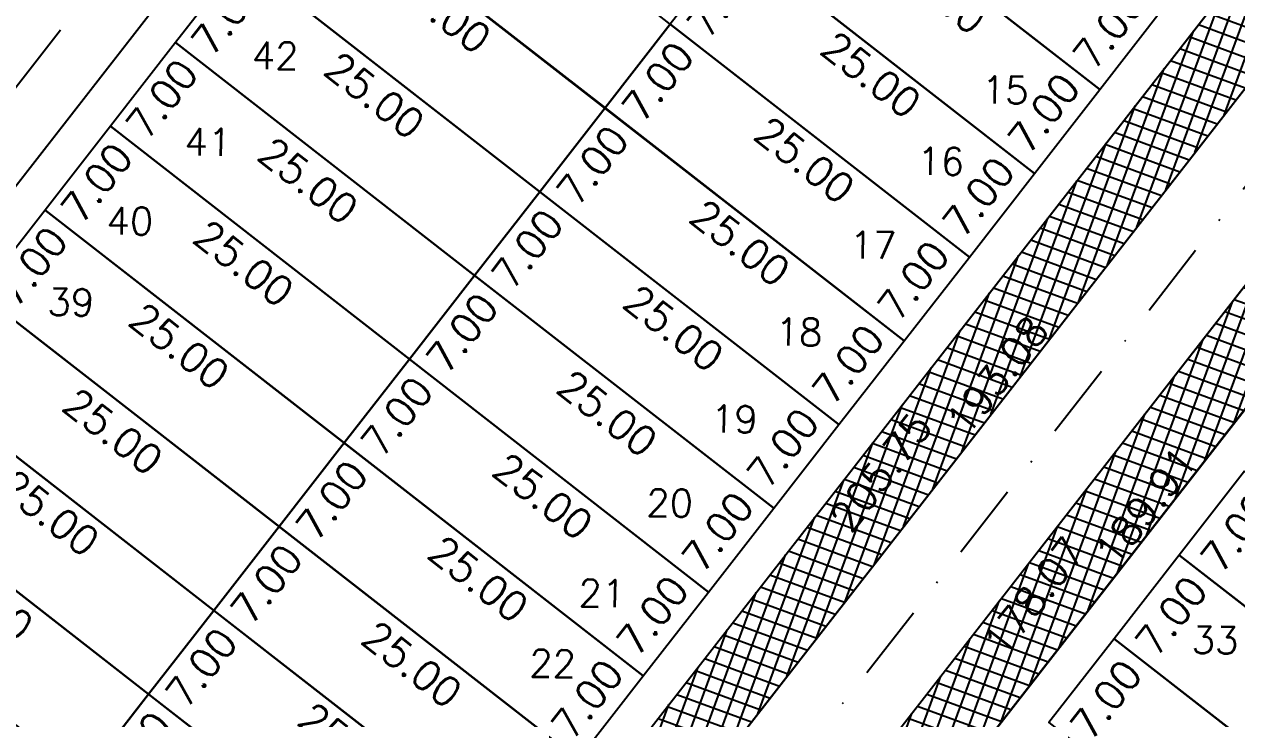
# Model space of a CAD drawing. Header units: millimetres. Extents: x -4430026 to 4783824, y 584 to 9593110.
# Drawn here: x 2159.2 to 2239.1, y 808.9 to 854.7 of the extents above; entities that cross this region are included whole.
import ezdxf
from ezdxf.enums import TextEntityAlignment as Align

# ---------------------------------------------------------------- set-up
doc = ezdxf.new("R2010")
doc.units = ezdxf.units.MM
doc.linetypes.add('CONTINUO', pattern=[0])
doc.linetypes.add('DASHDOT', pattern=[1, 0.5, -0.25, 0, -0.25])
for name, color, linetype in [('Bra-Rua Calçadas', 1, 'Continuous'), ('Calçada', 1, 'Continuous'), ('Cota', 8, 'Continuous'), ('EIXO DAS VIAS', 252, 'DASHDOT'), ('Lotes', 2, 'Continuous'), ('Numero de lotes', 5, 'Continuous'), ('Área Verde Alameda etc.', 92, 'Continuous')]:
    doc.layers.add(name, color=color, linetype=linetype)
doc.styles.add('arcad1', font='romans.shx')
doc.styles.add('ROMANS', font='romans.shx')
doc.dimstyles.new('BOLA100', dxfattribs={"dimscale": 0, "dimtxt": 1.9, "dimasz": 0.18, "dimexe": 0.18, "dimexo": 0.063, "dimgap": 0, "dimtad": 1, "dimzin": 4, "dimdsep": 46, "dimtxsty": 'ROMANS', "dimcen": 0.09, "dimse1": 1, "dimse2": 1, "dimsd1": 1, "dimsd2": 1, "dimclrt": 256, "dimaunit": 1, "dimadec": 4, "dimazin": 0, "dimtfac": 1.2, "dimtix": 1, "dimtmove": 2, "dimatfit": 3, "dimfxl": 1, "dimtvp": 2, "dimtolj": 1, "dimtzin": 4, "dimarcsym": 0})
pattern_1 = [(69.82082076, (-350710.31295, -9590084.73025), (-0.894034063135, 0.32857167248), []), (159.82082076, (-350710.31295, -9590084.73025), (-0.32857167248, -0.894034063135), [])]

# ---------------------------------------------------------------- blocks, each defined once
blk = doc.blocks.new('*D1791')
at = {"layer": 'DEFPOINTS', "color": 0}
for p in [(2160.556, 842.479), (2162.554, 840.923), (2156.255, 836.956)]:
    blk.add_point(p, dxfattribs=at)
at = {"layer": 'Cota', "insert": (2159.654, 838.745), "char_height": 1.9, "attachment_point": 5, "rotation": 52.09358, "style": 'ROMANS'}
blk.add_mtext('\\A1;7.00', dxfattribs=at)
blk = doc.blocks.new('*D1792')
at = {"layer": 'DEFPOINTS', "color": 0}
for p in [(2164.856, 848.002), (2166.854, 846.446), (2160.556, 842.479)]:
    blk.add_point(p, dxfattribs=at)
at = {"layer": 'Cota', "insert": (2163.954, 844.268), "char_height": 1.9, "attachment_point": 5, "rotation": 52.09358, "style": 'ROMANS'}
blk.add_mtext('\\A1;7.00', dxfattribs=at)
blk = doc.blocks.new('*D1793')
at = {"layer": 'DEFPOINTS', "color": 0}
for p in [(2169.157, 853.525), (2171.155, 851.97), (2164.856, 848.002)]:
    blk.add_point(p, dxfattribs=at)
at = {"layer": 'Cota', "insert": (2168.255, 849.792), "char_height": 1.9, "attachment_point": 5, "rotation": 52.09358, "style": 'ROMANS'}
blk.add_mtext('\\A1;7.00', dxfattribs=at)
blk = doc.blocks.new('*D1794')
at = {"layer": 'DEFPOINTS', "color": 0}
for p in [(2173.458, 859.048), (2175.455, 857.493), (2169.157, 853.525)]:
    blk.add_point(p, dxfattribs=at)
at = {"layer": 'Cota', "insert": (2172.556, 855.315), "char_height": 1.9, "attachment_point": 5, "rotation": 52.09358, "style": 'ROMANS'}
blk.add_mtext('\\A1;7.00', dxfattribs=at)
blk = doc.blocks.new('*D2992')
at = {"layer": 'DEFPOINTS', "color": 0}
for p in [(2182.059, 870.095), (2180.476, 868.062), (2201.784, 854.735)]:
    blk.add_point(p, dxfattribs=at)
at = {"layer": 'Cota', "insert": (2190.923, 861.132), "char_height": 1.9, "attachment_point": 5, "rotation": 322.09358, "style": 'ROMANS'}
blk.add_mtext('\\A1;25.00', dxfattribs=at)
blk = doc.blocks.new('*D2993')
at = {"layer": 'DEFPOINTS', "color": 0}
for p in [(2177.758, 864.571), (2176.225, 862.602), (2197.484, 849.212)]:
    blk.add_point(p, dxfattribs=at)
at = {"layer": 'Cota', "insert": (2186.671, 855.672), "char_height": 1.9, "attachment_point": 5, "rotation": 322.09358, "style": 'ROMANS'}
blk.add_mtext('\\A1;25.00', dxfattribs=at)
blk = doc.blocks.new('*D2994')
at = {"layer": 'DEFPOINTS', "color": 0}
for p in [(2173.458, 859.048), (2171.841, 856.972), (2193.183, 843.689)]:
    blk.add_point(p, dxfattribs=at)
at = {"layer": 'Cota', "insert": (2182.287, 850.042), "char_height": 1.9, "attachment_point": 5, "rotation": 322.09358, "style": 'ROMANS'}
blk.add_mtext('\\A1;25.00', dxfattribs=at)
blk = doc.blocks.new('*D2995')
at = {"layer": 'DEFPOINTS', "color": 0}
for p in [(2169.157, 853.525), (2167.465, 851.353), (2188.882, 838.166)]:
    blk.add_point(p, dxfattribs=at)
at = {"layer": 'Cota', "insert": (2177.912, 844.423), "char_height": 1.9, "attachment_point": 5, "rotation": 322.09358, "style": 'ROMANS'}
blk.add_mtext('\\A1;25.00', dxfattribs=at)
blk = doc.blocks.new('*D2996')
at = {"layer": 'DEFPOINTS', "color": 0}
for p in [(2164.856, 848.002), (2163.214, 845.893), (2184.582, 832.643)]:
    blk.add_point(p, dxfattribs=at)
at = {"layer": 'Cota', "insert": (2173.66, 838.963), "char_height": 1.9, "attachment_point": 5, "rotation": 322.09358, "style": 'ROMANS'}
blk.add_mtext('\\A1;25.00', dxfattribs=at)
blk = doc.blocks.new('*D2997')
at = {"layer": 'DEFPOINTS', "color": 0}
for p in [(2160.556, 842.479), (2158.963, 840.433), (2180.281, 827.12)]:
    blk.add_point(p, dxfattribs=at)
at = {"layer": 'Cota', "insert": (2169.409, 833.503), "char_height": 1.9, "attachment_point": 5, "rotation": 322.09358, "style": 'ROMANS'}
blk.add_mtext('\\A1;25.00', dxfattribs=at)
blk = doc.blocks.new('*D2998')
at = {"layer": 'DEFPOINTS', "color": 0}
for p in [(2156.255, 836.956), (2154.579, 834.803), (2175.98, 821.597)]:
    blk.add_point(p, dxfattribs=at)
at = {"layer": 'Cota', "insert": (2165.025, 827.873), "char_height": 1.9, "attachment_point": 5, "rotation": 322.09358, "style": 'ROMANS'}
blk.add_mtext('\\A1;25.00', dxfattribs=at)
blk = doc.blocks.new('*D2999')
at = {"layer": 'DEFPOINTS', "color": 0}
for p in [(2151.954, 831.433), (2150.394, 829.428), (2171.68, 816.073)]:
    blk.add_point(p, dxfattribs=at)
at = {"layer": 'Cota', "insert": (2160.84, 822.498), "char_height": 1.9, "attachment_point": 5, "rotation": 322.09358, "style": 'ROMANS'}
blk.add_mtext('\\A1;25.00', dxfattribs=at)
blk = doc.blocks.new('*D3000')
at = {"layer": 'DEFPOINTS', "color": 0}
for p in [(2147.654, 825.91), (2146.04, 823.837), (2167.379, 810.55)]:
    blk.add_point(p, dxfattribs=at)
at = {"layer": 'Cota', "insert": (2156.486, 816.907), "char_height": 1.9, "attachment_point": 5, "rotation": 322.09358, "style": 'ROMANS'}
blk.add_mtext('\\A1;25.00', dxfattribs=at)
blk = doc.blocks.new('*D3001')
at = {"layer": 'DEFPOINTS', "color": 0}
for p in [(2143.353, 820.387), (2141.722, 818.292), (2163.079, 805.027)]:
    blk.add_point(p, dxfattribs=at)
at = {"layer": 'Cota', "insert": (2152.169, 811.362), "char_height": 1.9, "attachment_point": 5, "rotation": 322.09358, "style": 'ROMANS'}
blk.add_mtext('\\A1;25.00', dxfattribs=at)
blk = doc.blocks.new('*D6050')
at = {"layer": 'DEFPOINTS', "color": 0}
for p in [(2167.379, 810.55), (2187.105, 795.191), (2185.491, 793.119)]:
    blk.add_point(p, dxfattribs=at)
at = {"layer": 'Cota', "insert": (2176.212, 801.548), "char_height": 1.9, "attachment_point": 5, "rotation": 322.09358, "style": 'ROMANS'}
blk.add_mtext('\\A1;25.00', dxfattribs=at)
blk = doc.blocks.new('*D6051')
at = {"layer": 'DEFPOINTS', "color": 0}
for p in [(2171.68, 816.073), (2191.405, 800.714), (2189.845, 798.71)]:
    blk.add_point(p, dxfattribs=at)
at = {"layer": 'Cota', "insert": (2180.565, 807.139), "char_height": 1.9, "attachment_point": 5, "rotation": 322.09358, "style": 'ROMANS'}
blk.add_mtext('\\A1;25.00', dxfattribs=at)
blk = doc.blocks.new('*D6052')
at = {"layer": 'DEFPOINTS', "color": 0}
for p in [(2175.98, 821.597), (2195.706, 806.237), (2194.029, 804.084)]:
    blk.add_point(p, dxfattribs=at)
at = {"layer": 'Cota', "insert": (2184.75, 812.513), "char_height": 1.9, "attachment_point": 5, "rotation": 322.09358, "style": 'ROMANS'}
blk.add_mtext('\\A1;25.00', dxfattribs=at)
blk = doc.blocks.new('*D6053')
at = {"layer": 'DEFPOINTS', "color": 0}
for p in [(2180.281, 827.12), (2200.006, 811.76), (2198.414, 809.715)]:
    blk.add_point(p, dxfattribs=at)
at = {"layer": 'Cota', "insert": (2189.135, 818.144), "char_height": 1.9, "attachment_point": 5, "rotation": 322.09358, "style": 'ROMANS'}
blk.add_mtext('\\A1;25.00', dxfattribs=at)
blk = doc.blocks.new('*D6054')
at = {"layer": 'DEFPOINTS', "color": 0}
for p in [(2184.582, 832.643), (2204.307, 817.283), (2202.665, 815.174)]:
    blk.add_point(p, dxfattribs=at)
at = {"layer": 'Cota', "insert": (2193.386, 823.604), "char_height": 1.9, "attachment_point": 5, "rotation": 322.09358, "style": 'ROMANS'}
blk.add_mtext('\\A1;25.00', dxfattribs=at)
blk = doc.blocks.new('*D6055')
at = {"layer": 'DEFPOINTS', "color": 0}
for p in [(2188.882, 838.166), (2208.608, 822.807), (2206.916, 820.634)]:
    blk.add_point(p, dxfattribs=at)
at = {"layer": 'Cota', "insert": (2197.637, 829.063), "char_height": 1.9, "attachment_point": 5, "rotation": 322.09358, "style": 'ROMANS'}
blk.add_mtext('\\A1;25.00', dxfattribs=at)
blk = doc.blocks.new('*D6056')
at = {"layer": 'DEFPOINTS', "color": 0}
for p in [(2193.183, 843.689), (2212.908, 828.33), (2211.291, 826.253)]:
    blk.add_point(p, dxfattribs=at)
at = {"layer": 'Cota', "insert": (2202.012, 834.682), "char_height": 1.9, "attachment_point": 5, "rotation": 322.09358, "style": 'ROMANS'}
blk.add_mtext('\\A1;25.00', dxfattribs=at)
blk = doc.blocks.new('*D6057')
at = {"layer": 'DEFPOINTS', "color": 0}
for p in [(2197.484, 849.212), (2217.209, 833.853), (2215.676, 831.884)]:
    blk.add_point(p, dxfattribs=at)
at = {"layer": 'Cota', "insert": (2206.397, 840.313), "char_height": 1.9, "attachment_point": 5, "rotation": 322.09358, "style": 'ROMANS'}
blk.add_mtext('\\A1;25.00', dxfattribs=at)
blk = doc.blocks.new('*D6058')
at = {"layer": 'DEFPOINTS', "color": 0}
for p in [(2201.784, 854.735), (2221.51, 839.376), (2219.927, 837.343)]:
    blk.add_point(p, dxfattribs=at)
at = {"layer": 'Cota', "insert": (2210.648, 845.773), "char_height": 1.9, "attachment_point": 5, "rotation": 322.09358, "style": 'ROMANS'}
blk.add_mtext('\\A1;25.00', dxfattribs=at)
blk = doc.blocks.new('*D6059')
at = {"layer": 'DEFPOINTS', "color": 0}
for p in [(2206.085, 860.258), (2225.81, 844.899), (2224.311, 842.974)]:
    blk.add_point(p, dxfattribs=at)
at = {"layer": 'Cota', "insert": (2215.032, 851.403), "char_height": 1.9, "attachment_point": 5, "rotation": 322.09358, "style": 'ROMANS'}
blk.add_mtext('\\A1;25.00', dxfattribs=at)
blk = doc.blocks.new('*D6060')
at = {"layer": 'DEFPOINTS', "color": 0}
for p in [(2210.385, 865.781), (2230.111, 850.422), (2228.629, 848.519)]:
    blk.add_point(p, dxfattribs=at)
at = {"layer": 'Cota', "insert": (2219.35, 856.948), "char_height": 1.9, "attachment_point": 5, "rotation": 322.09358, "style": 'ROMANS'}
blk.add_mtext('\\A1;25.00', dxfattribs=at)
blk = doc.blocks.new('*D6061')
at = {"layer": 'DEFPOINTS', "color": 0}
for p in [(2214.686, 871.305), (2234.411, 855.945), (2232.88, 853.979)]:
    blk.add_point(p, dxfattribs=at)
at = {"layer": 'Cota', "insert": (2223.601, 862.408), "char_height": 1.9, "attachment_point": 5, "rotation": 322.09358, "style": 'ROMANS'}
blk.add_mtext('\\A1;25.00', dxfattribs=at)
blk = doc.blocks.new('*D6084')
at = {"layer": 'DEFPOINTS', "color": 0}
for p in [(2199.209, 812.381), (2200.006, 811.76), (2195.706, 806.237)]:
    blk.add_point(p, dxfattribs=at)
at = {"layer": 'Cota', "insert": (2196.31, 810.203), "char_height": 1.9, "attachment_point": 5, "rotation": 52.09358, "style": 'ROMANS'}
blk.add_mtext('\\A1;7.00', dxfattribs=at)
blk = doc.blocks.new('*D6085')
at = {"layer": 'DEFPOINTS', "color": 0}
for p in [(2203.51, 817.904), (2204.307, 817.283), (2200.006, 811.76)]:
    blk.add_point(p, dxfattribs=at)
at = {"layer": 'Cota', "insert": (2200.61, 815.726), "char_height": 1.9, "attachment_point": 5, "rotation": 52.09358, "style": 'ROMANS'}
blk.add_mtext('\\A1;7.00', dxfattribs=at)
blk = doc.blocks.new('*D6086')
at = {"layer": 'DEFPOINTS', "color": 0}
for p in [(2207.811, 823.427), (2208.608, 822.807), (2204.307, 817.283)]:
    blk.add_point(p, dxfattribs=at)
at = {"layer": 'Cota', "insert": (2204.911, 821.249), "char_height": 1.9, "attachment_point": 5, "rotation": 52.09358, "style": 'ROMANS'}
blk.add_mtext('\\A1;7.00', dxfattribs=at)
blk = doc.blocks.new('*D6087')
at = {"layer": 'DEFPOINTS', "color": 0}
for p in [(2212.111, 828.95), (2212.908, 828.33), (2208.608, 822.807)]:
    blk.add_point(p, dxfattribs=at)
at = {"layer": 'Cota', "insert": (2209.211, 826.772), "char_height": 1.9, "attachment_point": 5, "rotation": 52.09358, "style": 'ROMANS'}
blk.add_mtext('\\A1;7.00', dxfattribs=at)
blk = doc.blocks.new('*D6088')
at = {"layer": 'DEFPOINTS', "color": 0}
for p in [(2216.412, 834.473), (2217.209, 833.853), (2212.908, 828.33)]:
    blk.add_point(p, dxfattribs=at)
at = {"layer": 'Cota', "insert": (2213.512, 832.295), "char_height": 1.9, "attachment_point": 5, "rotation": 52.09358, "style": 'ROMANS'}
blk.add_mtext('\\A1;7.00', dxfattribs=at)
blk = doc.blocks.new('*D6089')
at = {"layer": 'DEFPOINTS', "color": 0}
for p in [(2220.713, 839.996), (2221.51, 839.376), (2217.209, 833.853)]:
    blk.add_point(p, dxfattribs=at)
at = {"layer": 'Cota', "insert": (2217.813, 837.819), "char_height": 1.9, "attachment_point": 5, "rotation": 52.09358, "style": 'ROMANS'}
blk.add_mtext('\\A1;7.00', dxfattribs=at)
blk = doc.blocks.new('*D6090')
at = {"layer": 'DEFPOINTS', "color": 0}
for p in [(2225.013, 845.52), (2225.81, 844.899), (2221.51, 839.376)]:
    blk.add_point(p, dxfattribs=at)
at = {"layer": 'Cota', "insert": (2222.113, 843.342), "char_height": 1.9, "attachment_point": 5, "rotation": 52.09358, "style": 'ROMANS'}
blk.add_mtext('\\A1;7.00', dxfattribs=at)
blk = doc.blocks.new('*D6091')
at = {"layer": 'DEFPOINTS', "color": 0}
for p in [(2229.314, 851.043), (2230.111, 850.422), (2225.81, 844.899)]:
    blk.add_point(p, dxfattribs=at)
at = {"layer": 'Cota', "insert": (2226.414, 848.865), "char_height": 1.9, "attachment_point": 5, "rotation": 52.09358, "style": 'ROMANS'}
blk.add_mtext('\\A1;7.00', dxfattribs=at)
blk = doc.blocks.new('*D6092')
at = {"layer": 'DEFPOINTS', "color": 0}
for p in [(2233.614, 856.566), (2234.411, 855.945), (2230.111, 850.422)]:
    blk.add_point(p, dxfattribs=at)
at = {"layer": 'Cota', "insert": (2230.714, 854.388), "char_height": 1.9, "attachment_point": 5, "rotation": 52.09358, "style": 'ROMANS'}
blk.add_mtext('\\A1;7.00', dxfattribs=at)
blk = doc.blocks.new('*D6216')
at = {"layer": 'DEFPOINTS', "color": 0}
for p in [(2231.056, 814.199), (2233.425, 812.354), (2226.755, 808.676)]:
    blk.add_point(p, dxfattribs=at)
at = {"layer": 'Cota', "insert": (2230.525, 810.176), "char_height": 1.9, "attachment_point": 5, "rotation": 52.09358, "style": 'ROMANS'}
blk.add_mtext('\\A1;7.00', dxfattribs=at)
blk = doc.blocks.new('*D6217')
at = {"layer": 'DEFPOINTS', "color": 0}
for p in [(2235.356, 819.722), (2237.726, 817.877), (2231.056, 814.199)]:
    blk.add_point(p, dxfattribs=at)
at = {"layer": 'Cota', "insert": (2234.826, 815.699), "char_height": 1.9, "attachment_point": 5, "rotation": 52.09358, "style": 'ROMANS'}
blk.add_mtext('\\A1;7.00', dxfattribs=at)
blk = doc.blocks.new('*D6218')
at = {"layer": 'DEFPOINTS', "color": 0}
for p in [(2239.657, 825.245), (2242.026, 823.4), (2235.356, 819.722)]:
    blk.add_point(p, dxfattribs=at)
at = {"layer": 'Cota', "insert": (2239.126, 821.222), "char_height": 1.9, "attachment_point": 5, "rotation": 52.09358, "style": 'ROMANS'}
blk.add_mtext('\\A1;7.00', dxfattribs=at)
blk = doc.blocks.new('*D6249')
at = {"layer": 'DEFPOINTS', "color": 0}
for p in [(2235.356, 819.722), (2255.082, 804.363), (2253.38, 802.177)]:
    blk.add_point(p, dxfattribs=at)
at = {"layer": 'Cota', "insert": (2244.101, 810.606), "char_height": 1.9, "attachment_point": 5, "rotation": 322.09358, "style": 'ROMANS'}
blk.add_mtext('\\A1;25.00', dxfattribs=at)
blk = doc.blocks.new('*D6250')
at = {"layer": 'DEFPOINTS', "color": 0}
for p in [(2231.056, 814.199), (2250.781, 798.84), (2249.1, 796.681)]:
    blk.add_point(p, dxfattribs=at)
at = {"layer": 'Cota', "insert": (2239.821, 805.11), "char_height": 1.9, "attachment_point": 5, "rotation": 322.09358, "style": 'ROMANS'}
blk.add_mtext('\\A1;25.00', dxfattribs=at)
blk = doc.blocks.new('*D7255')
at = {"layer": 'DEFPOINTS', "color": 0}
for p in [(2167.379, 810.55, 51.854), (2169.453, 808.935), (2163.079, 805.027, 51.854)]:
    blk.add_point(p, dxfattribs=at)
at = {"layer": 'Cota', "insert": (2166.553, 806.758), "char_height": 1.9, "attachment_point": 5, "rotation": 52.09358, "style": 'ROMANS'}
blk.add_mtext('\\A1;7.00', dxfattribs=at)
blk = doc.blocks.new('*D7256')
at = {"layer": 'DEFPOINTS', "color": 0}
for p in [(2171.68, 816.073, 51.854), (2173.754, 814.459), (2167.379, 810.55, 51.854)]:
    blk.add_point(p, dxfattribs=at)
at = {"layer": 'Cota', "insert": (2170.854, 812.281), "char_height": 1.9, "attachment_point": 5, "rotation": 52.09358, "style": 'ROMANS'}
blk.add_mtext('\\A1;7.00', dxfattribs=at)
blk = doc.blocks.new('*D7257')
at = {"layer": 'DEFPOINTS', "color": 0}
for p in [(2175.98, 821.597, 51.854), (2178.054, 819.982), (2171.68, 816.073, 51.854)]:
    blk.add_point(p, dxfattribs=at)
at = {"layer": 'Cota', "insert": (2175.155, 817.804), "char_height": 1.9, "attachment_point": 5, "rotation": 52.09358, "style": 'ROMANS'}
blk.add_mtext('\\A1;7.00', dxfattribs=at)
blk = doc.blocks.new('*D7258')
at = {"layer": 'DEFPOINTS', "color": 0}
for p in [(2180.281, 827.12, 51.854), (2182.355, 825.505), (2175.98, 821.597, 51.854)]:
    blk.add_point(p, dxfattribs=at)
at = {"layer": 'Cota', "insert": (2179.455, 823.327), "char_height": 1.9, "attachment_point": 5, "rotation": 52.09358, "style": 'ROMANS'}
blk.add_mtext('\\A1;7.00', dxfattribs=at)
blk = doc.blocks.new('*D7259')
at = {"layer": 'DEFPOINTS', "color": 0}
for p in [(2184.582, 832.643, 51.854), (2186.656, 831.028), (2180.281, 827.12, 51.854)]:
    blk.add_point(p, dxfattribs=at)
at = {"layer": 'Cota', "insert": (2183.756, 828.85), "char_height": 1.9, "attachment_point": 5, "rotation": 52.09358, "style": 'ROMANS'}
blk.add_mtext('\\A1;7.00', dxfattribs=at)
blk = doc.blocks.new('*D7260')
at = {"layer": 'DEFPOINTS', "color": 0}
for p in [(2188.882, 838.166, 51.854), (2190.956, 836.551), (2184.582, 832.643, 51.854)]:
    blk.add_point(p, dxfattribs=at)
at = {"layer": 'Cota', "insert": (2188.056, 834.373), "char_height": 1.9, "attachment_point": 5, "rotation": 52.09358, "style": 'ROMANS'}
blk.add_mtext('\\A1;7.00', dxfattribs=at)
blk = doc.blocks.new('*D7261')
at = {"layer": 'DEFPOINTS', "color": 0}
for p in [(2193.183, 843.689, 51.854), (2195.257, 842.074), (2188.882, 838.166, 51.854)]:
    blk.add_point(p, dxfattribs=at)
at = {"layer": 'Cota', "insert": (2192.357, 839.896), "char_height": 1.9, "attachment_point": 5, "rotation": 52.09358, "style": 'ROMANS'}
blk.add_mtext('\\A1;7.00', dxfattribs=at)
blk = doc.blocks.new('*D7262')
at = {"layer": 'DEFPOINTS', "color": 0}
for p in [(2197.484, 849.212, 51.854), (2199.558, 847.597), (2193.183, 843.689, 51.854)]:
    blk.add_point(p, dxfattribs=at)
at = {"layer": 'Cota', "insert": (2196.658, 845.419), "char_height": 1.9, "attachment_point": 5, "rotation": 52.09358, "style": 'ROMANS'}
blk.add_mtext('\\A1;7.00', dxfattribs=at)
blk = doc.blocks.new('*D7263')
at = {"layer": 'DEFPOINTS', "color": 0}
for p in [(2201.784, 854.735, 51.854), (2203.858, 853.12), (2197.484, 849.212, 51.854)]:
    blk.add_point(p, dxfattribs=at)
at = {"layer": 'Cota', "insert": (2200.958, 850.942), "char_height": 1.9, "attachment_point": 5, "rotation": 52.09358, "style": 'ROMANS'}
blk.add_mtext('\\A1;7.00', dxfattribs=at)
blk = doc.blocks.new('*D7264')
at = {"layer": 'DEFPOINTS', "color": 0}
for p in [(2206.085, 860.258, 51.854), (2208.159, 858.643), (2201.784, 854.735, 51.854)]:
    blk.add_point(p, dxfattribs=at)
at = {"layer": 'Cota', "insert": (2205.259, 856.465), "char_height": 1.9, "attachment_point": 5, "rotation": 52.09358, "style": 'ROMANS'}
blk.add_mtext('\\A1;7.00', dxfattribs=at)
blk = doc.blocks.new('*D7534')
at = {"layer": 'DEFPOINTS', "color": 0}
for p in [(2283.332, 914.703), (2285.097, 913.328), (2156.927, 752.365)]:
    blk.add_point(p, dxfattribs=at)
at = {"layer": 'Cota', "insert": (2215.675, 825.206), "char_height": 1.9, "attachment_point": 5, "rotation": 52.09358, "style": 'ROMANS'}
blk.add_mtext('\\A1;205.75', dxfattribs=at)
blk = doc.blocks.new('*D7535')
at = {"layer": 'DEFPOINTS', "color": 0}
for p in [(2283.404, 907.149), (2283.642, 906.963), (2165.019, 754.62)]:
    blk.add_point(p, dxfattribs=at)
at = {"layer": 'Cota', "insert": (2223.342, 831.561), "char_height": 1.9, "attachment_point": 5, "rotation": 52.09358, "style": 'ROMANS'}
blk.add_mtext('\\A1;193.08', dxfattribs=at)
blk = doc.blocks.new('*D7536')
at = {"layer": 'DEFPOINTS', "color": 0}
for p in [(2289.954, 902.048), (2291.798, 900.613), (2180.551, 761.545)]:
    blk.add_point(p, dxfattribs=at)
at = {"layer": 'Cota', "insert": (2225.767, 816.999), "char_height": 1.9, "attachment_point": 5, "rotation": 52.09358, "style": 'ROMANS'}
blk.add_mtext('\\A1;178.07', dxfattribs=at)
blk = doc.blocks.new('*D7537')
at = {"layer": 'DEFPOINTS', "color": 0}
for p in [(2297.288, 903.836), (2297.534, 903.644), (2180.861, 753.806)]:
    blk.add_point(p, dxfattribs=at)
at = {"layer": 'Cota', "insert": (2233.143, 822.944), "char_height": 1.9, "attachment_point": 5, "rotation": 52.09358, "style": 'ROMANS'}
blk.add_mtext('\\A1;189.91', dxfattribs=at)

msp = doc.modelspace()

# ---------------------------------------------------------------- hatches: boundary and pattern name
at = {"layer": 'Área Verde Alameda etc.'}
h = msp.add_hatch(dxfattribs=at)
h.set_pattern_fill('ANSI37', color=256, scale=0.3, angle=24.82082, style=0)
h.set_pattern_definition(pattern_1)
edge = h.paths.add_edge_path()
edge.add_line((2283.332, 914.703), (2156.927, 752.365))
edge.add_line((2156.927, 752.365), (2160.178, 752.307))
edge.add_arc((2160.285, 758.306), 6, 268.9754, 322.09358)
edge.add_line((2165.019, 754.62), (2283.642, 906.963))
edge.add_arc((2278.908, 910.649), 6, 322.09358, 402.49951)
h = msp.add_hatch(dxfattribs=at)
h.set_pattern_fill('ANSI37', color=256, scale=0.3, angle=24.82082, style=0)
h.set_pattern_definition(pattern_1)
edge = h.paths.add_edge_path()
edge.add_line((2289.954, 902.048), (2180.551, 761.545))
edge.add_arc((2185.285, 757.859), 6, 142.09358, 222.49951)
edge.add_line((2180.861, 753.806), (2297.534, 903.644))
edge.add_arc((2294.689, 898.362), 6, 61.68765, 142.09358)

# ---------------------------------------------------------------- linework, layer by layer
at = {"layer": 'Bra-Rua Calçadas'}
for p, q in [((2161.074, 757.692), (2279.697, 910.035)), ((2293.9, 898.976), (2184.496, 758.474))]:
    msp.add_line(p, q, dxfattribs=at)
for points in [[(2283.332, 914.703), (2156.927, 752.365), (2160.178, 752.307, 0.236013), (2165.019, 754.62), (2283.642, 906.963, 0.365977)], [(2289.954, 902.048), (2180.551, 761.545, 0.365977), (2180.861, 753.806), (2297.534, 903.644, 0.365977)]]:
    msp.add_lwpolyline(points, format="xyb", close=True, dxfattribs=at)
at = {"layer": 'Calçada', "lineweight": -3}
for p, q in [((2236.301, 943.825), (2127.164, 803.665)), ((2236.301, 943.825), (2127.164, 803.665)), ((2236.301, 943.825), (2127.164, 803.665)), ((2165.019, 754.62), (2283.642, 906.963)), ((2165.019, 754.62), (2283.642, 906.963)), ((2165.019, 754.62), (2283.642, 906.963)), ((2289.954, 902.048), (2180.551, 761.545)), ((2289.954, 902.048), (2180.551, 761.545)), ((2289.954, 902.048), (2180.551, 761.545))]:
    msp.add_line(p, q, dxfattribs=at)
for points in [[(2283.642, 906.963, 0.414214), (2282.595, 915.383), (2244.722, 944.873, 0.414214), (2236.301, 943.825), (2127.164, 803.665, 0.213267), (2125.994, 798.911), (2133.461, 757.613, 0.357688), (2139.258, 752.681), (2160.178, 752.307, 0.236013), (2165.019, 754.62)], [(2337.295, 865.186, 0.414214), (2336.248, 873.606), (2298.375, 903.096, 0.414214), (2289.954, 902.048), (2180.551, 761.545, 0.618106), (2185.178, 751.86), (2245.178, 750.787, 0.236013), (2250.019, 753.1)]]:
    msp.add_lwpolyline(points, format="xyb", close=True, dxfattribs=at)
at = {"layer": 'EIXO DAS VIAS', "ltscale": 10}
for p, q in [((2121.263, 802.597, 103.708), (2239.289, 954.173, 103.708)), ((2165.104, 748.219, 103.708), (2292.942, 912.396, 103.708))]:
    msp.add_line(p, q, dxfattribs=at)
at = {"layer": 'Lotes', "lineweight": -3}
for p, q in [((2230.111, 850.422), (2190.66, 881.141)), ((2225.81, 844.899), (2186.359, 875.618)), ((2221.51, 839.376), (2182.059, 870.095)), ((2217.209, 833.853), (2177.758, 864.571)), ((2212.908, 828.33), (2173.458, 859.048)), ((2208.608, 822.807), (2169.157, 853.525)), ((2204.307, 817.283), (2164.856, 848.002)), ((2200.006, 811.76), (2160.556, 842.479)), ((2195.706, 806.237), (2156.255, 836.956)), ((2191.405, 800.714), (2151.954, 831.433)), ((2187.105, 795.191), (2147.654, 825.91)), ((2274.807, 789.003), (2235.356, 819.722)), ((2270.506, 783.48), (2231.056, 814.199))]:
    msp.add_line(p, q, dxfattribs=at)
at = {"layer": 'Lotes'}
for p, q in [((2210.385, 865.781), (2230.111, 850.422)), ((2230.111, 850.422), (2210.385, 865.781)), ((2206.085, 860.258), (2201.784, 854.735)), ((2206.085, 860.258), (2225.81, 844.899)), ((2225.81, 844.899), (2206.085, 860.258)), ((2201.784, 854.735), (2197.484, 849.212)), ((2201.784, 854.735), (2221.51, 839.376)), ((2221.51, 839.376), (2201.784, 854.735)), ((2197.484, 849.212), (2193.183, 843.689)), ((2197.484, 849.212), (2217.209, 833.853)), ((2217.209, 833.853), (2197.484, 849.212)), ((2193.183, 843.689), (2188.882, 838.166)), ((2193.183, 843.689), (2212.908, 828.33)), ((2212.908, 828.33), (2193.183, 843.689)), ((2188.882, 838.166), (2184.582, 832.643)), ((2188.882, 838.166), (2208.608, 822.807)), ((2208.608, 822.807), (2188.882, 838.166)), ((2184.582, 832.643), (2180.281, 827.12)), ((2184.582, 832.643), (2204.307, 817.283)), ((2204.307, 817.283), (2184.582, 832.643)), ((2180.281, 827.12), (2175.98, 821.597)), ((2180.281, 827.12), (2200.006, 811.76)), ((2200.006, 811.76), (2180.281, 827.12)), ((2175.98, 821.597), (2171.68, 816.073)), ((2175.98, 821.597), (2195.706, 806.237)), ((2195.706, 806.237), (2175.98, 821.597)), ((2255.082, 804.363), (2235.356, 819.722)), ((2235.356, 819.722), (2255.082, 804.363)), ((2171.68, 816.073), (2167.379, 810.55)), ((2171.68, 816.073), (2191.405, 800.714)), ((2191.405, 800.714), (2171.68, 816.073)), ((2250.781, 798.84), (2231.056, 814.199)), ((2231.056, 814.199), (2250.781, 798.84)), ((2167.379, 810.55), (2163.079, 805.027)), ((2167.379, 810.55), (2187.105, 795.191)), ((2187.105, 795.191), (2167.379, 810.55))]:
    msp.add_line(p, q, dxfattribs=at)
at = {"layer": 'Lotes', "linetype": 'CONTINUO', "lineweight": -3}
for p, q in [((2230.111, 850.422), (2210.385, 865.781)), ((2210.385, 865.781), (2230.111, 850.422)), ((2197.484, 849.212), (2177.758, 864.571)), ((2177.758, 864.571), (2197.484, 849.212)), ((2225.81, 844.899), (2206.085, 860.258)), ((2206.085, 860.258), (2225.81, 844.899)), ((2173.458, 859.048), (2169.157, 853.525)), ((2193.183, 843.689), (2173.458, 859.048)), ((2173.458, 859.048), (2193.183, 843.689)), ((2197.484, 849.212), (2201.784, 854.735)), ((2201.784, 854.735), (2197.484, 849.212)), ((2221.51, 839.376), (2201.784, 854.735)), ((2201.784, 854.735), (2221.51, 839.376)), ((2169.157, 853.525), (2164.856, 848.002)), ((2188.882, 838.166), (2169.157, 853.525)), ((2169.157, 853.525), (2188.882, 838.166)), ((2193.183, 843.689), (2197.484, 849.212)), ((2197.484, 849.212), (2193.183, 843.689)), ((2217.209, 833.853), (2197.484, 849.212)), ((2197.484, 849.212), (2217.209, 833.853)), ((2164.856, 848.002), (2160.556, 842.479)), ((2184.582, 832.643), (2164.856, 848.002)), ((2164.856, 848.002), (2184.582, 832.643)), ((2188.882, 838.166), (2193.183, 843.689)), ((2193.183, 843.689), (2188.882, 838.166)), ((2212.908, 828.33), (2193.183, 843.689)), ((2193.183, 843.689), (2212.908, 828.33)), ((2160.556, 842.479), (2156.255, 836.956)), ((2180.281, 827.12), (2160.556, 842.479)), ((2160.556, 842.479), (2180.281, 827.12)), ((2184.582, 832.643), (2188.882, 838.166)), ((2188.882, 838.166), (2184.582, 832.643)), ((2208.608, 822.807), (2188.882, 838.166)), ((2188.882, 838.166), (2208.608, 822.807)), ((2175.98, 821.597), (2156.255, 836.956)), ((2156.255, 836.956), (2175.98, 821.597)), ((2180.281, 827.12), (2184.582, 832.643)), ((2184.582, 832.643), (2180.281, 827.12)), ((2204.307, 817.283), (2184.582, 832.643)), ((2184.582, 832.643), (2204.307, 817.283)), ((2171.68, 816.073), (2151.954, 831.433)), ((2151.954, 831.433), (2171.68, 816.073)), ((2175.98, 821.597), (2180.281, 827.12)), ((2180.281, 827.12), (2175.98, 821.597)), ((2200.006, 811.76), (2180.281, 827.12)), ((2180.281, 827.12), (2200.006, 811.76)), ((2167.379, 810.55), (2147.654, 825.91)), ((2147.654, 825.91), (2167.379, 810.55)), ((2171.68, 816.073), (2175.98, 821.597)), ((2175.98, 821.597), (2171.68, 816.073)), ((2195.706, 806.237), (2175.98, 821.597)), ((2175.98, 821.597), (2195.706, 806.237)), ((2235.356, 819.722), (2255.082, 804.363)), ((2255.082, 804.363), (2235.356, 819.722)), ((2167.379, 810.55), (2171.68, 816.073)), ((2171.68, 816.073), (2167.379, 810.55)), ((2191.405, 800.714), (2171.68, 816.073)), ((2171.68, 816.073), (2191.405, 800.714)), ((2231.056, 814.199), (2250.781, 798.84)), ((2250.781, 798.84), (2231.056, 814.199)), ((2163.079, 805.027), (2167.379, 810.55)), ((2167.379, 810.55), (2163.079, 805.027)), ((2187.105, 795.191), (2167.379, 810.55)), ((2167.379, 810.55), (2187.105, 795.191))]:
    msp.add_line(p, q, dxfattribs=at)
at = {"layer": 'Lotes'}
for points in [[(2214.686, 871.305), (2210.385, 865.781), (2230.111, 850.422), (2234.411, 855.945)], [(2182.059, 870.095), (2177.758, 864.571), (2197.484, 849.212), (2201.784, 854.735)], [(2210.385, 865.781), (2206.085, 860.258), (2225.81, 844.899), (2230.111, 850.422)], [(2177.758, 864.571), (2173.458, 859.048), (2193.183, 843.689), (2197.484, 849.212)], [(2206.085, 860.258), (2201.784, 854.735), (2221.51, 839.376), (2225.81, 844.899)], [(2173.458, 859.048), (2169.157, 853.525), (2188.882, 838.166), (2193.183, 843.689)], [(2201.784, 854.735), (2197.484, 849.212), (2217.209, 833.853), (2221.51, 839.376)], [(2169.157, 853.525), (2164.856, 848.002), (2184.582, 832.643), (2188.882, 838.166)], [(2197.484, 849.212), (2193.183, 843.689), (2212.908, 828.33), (2217.209, 833.853)], [(2164.856, 848.002), (2160.556, 842.479), (2180.281, 827.12), (2184.582, 832.643)], [(2193.183, 843.689), (2188.882, 838.166), (2208.608, 822.807), (2212.908, 828.33)], [(2160.556, 842.479), (2156.255, 836.956), (2175.98, 821.597), (2180.281, 827.12)], [(2188.882, 838.166), (2184.582, 832.643), (2204.307, 817.283), (2208.608, 822.807)], [(2156.255, 836.956), (2151.954, 831.433), (2171.68, 816.073), (2175.98, 821.597)], [(2184.582, 832.643), (2180.281, 827.12), (2200.006, 811.76), (2204.307, 817.283)], [(2151.954, 831.433), (2147.654, 825.91), (2167.379, 810.55), (2171.68, 816.073)], [(2180.281, 827.12), (2175.98, 821.597), (2195.706, 806.237), (2200.006, 811.76)], [(2147.654, 825.91), (2143.353, 820.387), (2163.079, 805.027), (2167.379, 810.55)], [(2239.657, 825.245), (2235.356, 819.722), (2255.082, 804.363), (2259.382, 809.886)], [(2175.98, 821.597), (2171.68, 816.073), (2191.405, 800.714), (2195.706, 806.237)], [(2235.356, 819.722), (2231.056, 814.199), (2250.781, 798.84), (2255.082, 804.363)], [(2171.68, 816.073), (2167.379, 810.55), (2187.105, 795.191), (2191.405, 800.714)], [(2231.056, 814.199), (2226.755, 808.676), (2246.48, 793.317), (2250.781, 798.84)], [(2167.379, 810.55), (2163.079, 805.027), (2182.804, 789.668), (2187.105, 795.191)]]:
    msp.add_lwpolyline(points, close=True, dxfattribs=at)
at = {"layer": 'Área Verde Alameda etc.'}
for p, q in [((2161.074, 757.692), (2279.697, 910.035)), ((2293.9, 898.976), (2184.496, 758.474))]:
    msp.add_line(p, q, dxfattribs=at)
for points in [[(2283.332, 914.703), (2156.927, 752.365), (2160.178, 752.307, 0.236013), (2165.019, 754.62), (2283.642, 906.963, 0.365977)], [(2289.954, 902.048), (2180.551, 761.545, 0.365977), (2180.861, 753.806), (2297.534, 903.644, 0.365977)]]:
    msp.add_lwpolyline(points, format="xyb", close=True, dxfattribs=at)

# ---------------------------------------------------------------- texts
at = {"layer": 'Numero de lotes', "style": 'arcad1'}
for s, p in [('42', (2175.721, 852.666, 103.708)), ('15', (2223.875, 850.398, 103.708)), ('41', (2171.289, 846.969, 103.708)), ('16', (2219.63, 845.694, 103.708)), ('40', (2166.14, 841.759, 103.708)), ('17', (2215.162, 840.163, 103.708)), ('39', (2162.253, 836.4, 103.708)), ('18', (2210.274, 834.432, 103.708)), ('19', (2206.01, 828.689, 103.708)), ('20', (2201.75, 823.154, 103.708)), ('21', (2197.274, 817.208, 103.708)), ('33', (2237.715, 814.112, 103.708)), ('22', (2194.029, 812.574, 103.708))]:
    msp.add_text(s, height=1.8, rotation=358.97539, dxfattribs=at).set_placement(p, align=Align.MIDDLE_CENTER)

# ---------------------------------------------------------------- dimensions: what is measured, and where the dimension line sits
at = {"layer": 'Cota'}
for base, p1, p2, picture, middle in [((2285.097, 913.328), (2156.927, 752.365), (2283.332, 914.703), '*D7534', (2215.675, 825.206)), ((2297.288, 903.836), (2180.861, 753.806), (2297.534, 903.644), '*D7537', (2233.143, 822.944)), ((2291.798, 900.613), (2180.551, 761.545), (2289.954, 902.048), '*D7536', (2225.767, 816.999))]:
    dim = msp.add_linear_dim(base=base, p1=p1, p2=p2, angle=52.09358, dimstyle='BOLA100', override={"dimscale": 1}, dxfattribs=at)
    dim.commit()
    dim.dimension.update_dxf_attribs({"geometry": picture, "text_midpoint": middle, "dimtype": 161})
for p1, p2, distance, picture, middle in [((2165.019, 754.62), (2283.642, 906.963), 0.303, '*D7535', (2223.342, 831.561)), ((2201.784, 854.735), (2182.059, 870.095), 2.576, '*D2992', (2190.923, 861.132)), ((2197.484, 849.212), (2177.758, 864.571), 2.496, '*D2993', (2186.671, 855.672)), ((2193.183, 843.689), (2173.458, 859.048), 2.632, '*D2994', (2182.287, 850.042)), ((2188.882, 838.166), (2169.157, 853.525), 2.753, '*D2995', (2177.912, 844.423)), ((2184.582, 832.643), (2164.856, 848.002), 2.673, '*D2996', (2173.66, 838.963)), ((2180.281, 827.12), (2160.556, 842.479), 2.593, '*D2997', (2169.409, 833.503)), ((2175.98, 821.597), (2156.255, 836.956), 2.729, '*D2998', (2165.025, 827.873)), ((2171.68, 816.073), (2151.954, 831.433), 2.54, '*D2999', (2160.84, 822.498)), ((2167.379, 810.55), (2147.654, 825.91), 2.627, '*D3000', (2156.486, 816.907)), ((2163.079, 805.027), (2143.353, 820.387), 2.655, '*D3001', (2152.169, 811.362)), ((2235.356, 819.722), (2255.082, 804.363), -2.77, '*D6249', (2244.101, 810.606)), ((2231.056, 814.199), (2250.781, 798.84), -2.736, '*D6250', (2239.821, 805.11))]:
    dim = msp.add_aligned_dim(p1=p1, p2=p2, distance=distance, dimstyle='BOLA100', override={"dimscale": 1}, dxfattribs=at)
    dim.commit()
    dim.dimension.update_dxf_attribs({"geometry": picture, "text_midpoint": middle})
for base, p1, p2, angle, picture, middle in [((2232.88, 853.979), (2214.686, 871.305), (2234.411, 855.945), 322.09358, '*D6061', (2223.601, 862.408)), ((2228.629, 848.519), (2210.385, 865.781), (2230.111, 850.422), 322.09358, '*D6060', (2219.35, 856.948)), ((2208.159, 858.643, -51.854), (2201.784, 854.735), (2206.085, 860.258), 232.09358, '*D7264', (2205.259, 856.465, -51.854)), ((2224.311, 842.974), (2206.085, 860.258), (2225.81, 844.899), 322.09358, '*D6059', (2215.032, 851.403)), ((2175.455, 857.493), (2169.157, 853.525), (2173.458, 859.048), 232.09358, '*D1794', (2172.556, 855.315)), ((2233.614, 856.566), (2230.111, 850.422), (2234.411, 855.945), 232.09358, '*D6092', (2230.714, 854.388)), ((2203.858, 853.12, -51.854), (2197.484, 849.212), (2201.784, 854.735), 232.09358, '*D7263', (2200.958, 850.942, -51.854)), ((2219.927, 837.343), (2201.784, 854.735), (2221.51, 839.376), 322.09358, '*D6058', (2210.648, 845.773)), ((2171.155, 851.97), (2164.856, 848.002), (2169.157, 853.525), 232.09358, '*D1793', (2168.255, 849.792)), ((2229.314, 851.043), (2225.81, 844.899), (2230.111, 850.422), 232.09358, '*D6091', (2226.414, 848.865)), ((2199.558, 847.597, -51.854), (2193.183, 843.689), (2197.484, 849.212), 232.09358, '*D7262', (2196.658, 845.419, -51.854)), ((2215.676, 831.884), (2197.484, 849.212), (2217.209, 833.853), 322.09358, '*D6057', (2206.397, 840.313)), ((2166.854, 846.446), (2160.556, 842.479), (2164.856, 848.002), 232.09358, '*D1792', (2163.954, 844.268)), ((2225.013, 845.52), (2221.51, 839.376), (2225.81, 844.899), 232.09358, '*D6090', (2222.113, 843.342)), ((2195.257, 842.074, -51.854), (2188.882, 838.166), (2193.183, 843.689), 232.09358, '*D7261', (2192.357, 839.896, -51.854)), ((2211.291, 826.253), (2193.183, 843.689), (2212.908, 828.33), 322.09358, '*D6056', (2202.012, 834.682)), ((2162.554, 840.923), (2156.255, 836.956), (2160.556, 842.479), 232.09358, '*D1791', (2159.654, 838.745)), ((2220.713, 839.996), (2217.209, 833.853), (2221.51, 839.376), 232.09358, '*D6089', (2217.813, 837.819)), ((2190.956, 836.551, -51.854), (2184.582, 832.643), (2188.882, 838.166), 232.09358, '*D7260', (2188.056, 834.373, -51.854)), ((2206.916, 820.634), (2188.882, 838.166), (2208.608, 822.807), 322.09358, '*D6055', (2197.637, 829.063)), ((2216.412, 834.473), (2212.908, 828.33), (2217.209, 833.853), 232.09358, '*D6088', (2213.512, 832.295)), ((2186.656, 831.028, -51.854), (2180.281, 827.12), (2184.582, 832.643), 232.09358, '*D7259', (2183.756, 828.85, -51.854)), ((2202.665, 815.174), (2184.582, 832.643), (2204.307, 817.283), 322.09358, '*D6054', (2193.386, 823.604)), ((2212.111, 828.95), (2208.608, 822.807), (2212.908, 828.33), 232.09358, '*D6087', (2209.211, 826.772)), ((2182.355, 825.505, -51.854), (2175.98, 821.597), (2180.281, 827.12), 232.09358, '*D7258', (2179.455, 823.327, -51.854)), ((2198.414, 809.715), (2180.281, 827.12), (2200.006, 811.76), 322.09358, '*D6053', (2189.135, 818.144)), ((2242.026, 823.4), (2235.356, 819.722), (2239.657, 825.245), 232.09358, '*D6218', (2239.126, 821.222)), ((2207.811, 823.427), (2204.307, 817.283), (2208.608, 822.807), 232.09358, '*D6086', (2204.911, 821.249)), ((2178.054, 819.982, -51.854), (2171.68, 816.073), (2175.98, 821.597), 232.09358, '*D7257', (2175.155, 817.804, -51.854)), ((2194.029, 804.084), (2175.98, 821.597), (2195.706, 806.237), 322.09358, '*D6052', (2184.75, 812.513)), ((2237.726, 817.877), (2231.056, 814.199), (2235.356, 819.722), 232.09358, '*D6217', (2234.826, 815.699)), ((2203.51, 817.904), (2200.006, 811.76), (2204.307, 817.283), 232.09358, '*D6085', (2200.61, 815.726)), ((2173.754, 814.459, -51.854), (2167.379, 810.55), (2171.68, 816.073), 232.09358, '*D7256', (2170.854, 812.281, -51.854)), ((2189.845, 798.71), (2171.68, 816.073), (2191.405, 800.714), 322.09358, '*D6051', (2180.565, 807.139)), ((2233.425, 812.354), (2226.755, 808.676), (2231.056, 814.199), 232.09358, '*D6216', (2230.525, 810.176)), ((2199.209, 812.381), (2195.706, 806.237), (2200.006, 811.76), 232.09358, '*D6084', (2196.31, 810.203)), ((2169.453, 808.935, -51.854), (2163.079, 805.027), (2167.379, 810.55), 232.09358, '*D7255', (2166.553, 806.758, -51.854)), ((2185.491, 793.119), (2167.379, 810.55), (2187.105, 795.191), 322.09358, '*D6050', (2176.212, 801.548))]:
    dim = msp.add_linear_dim(base=base, p1=p1, p2=p2, angle=angle, dimstyle='BOLA100', override={"dimscale": 1}, dxfattribs=at)
    dim.commit()
    dim.dimension.update_dxf_attribs({"geometry": picture, "text_midpoint": middle})

doc.saveas('drawing.dxf')
